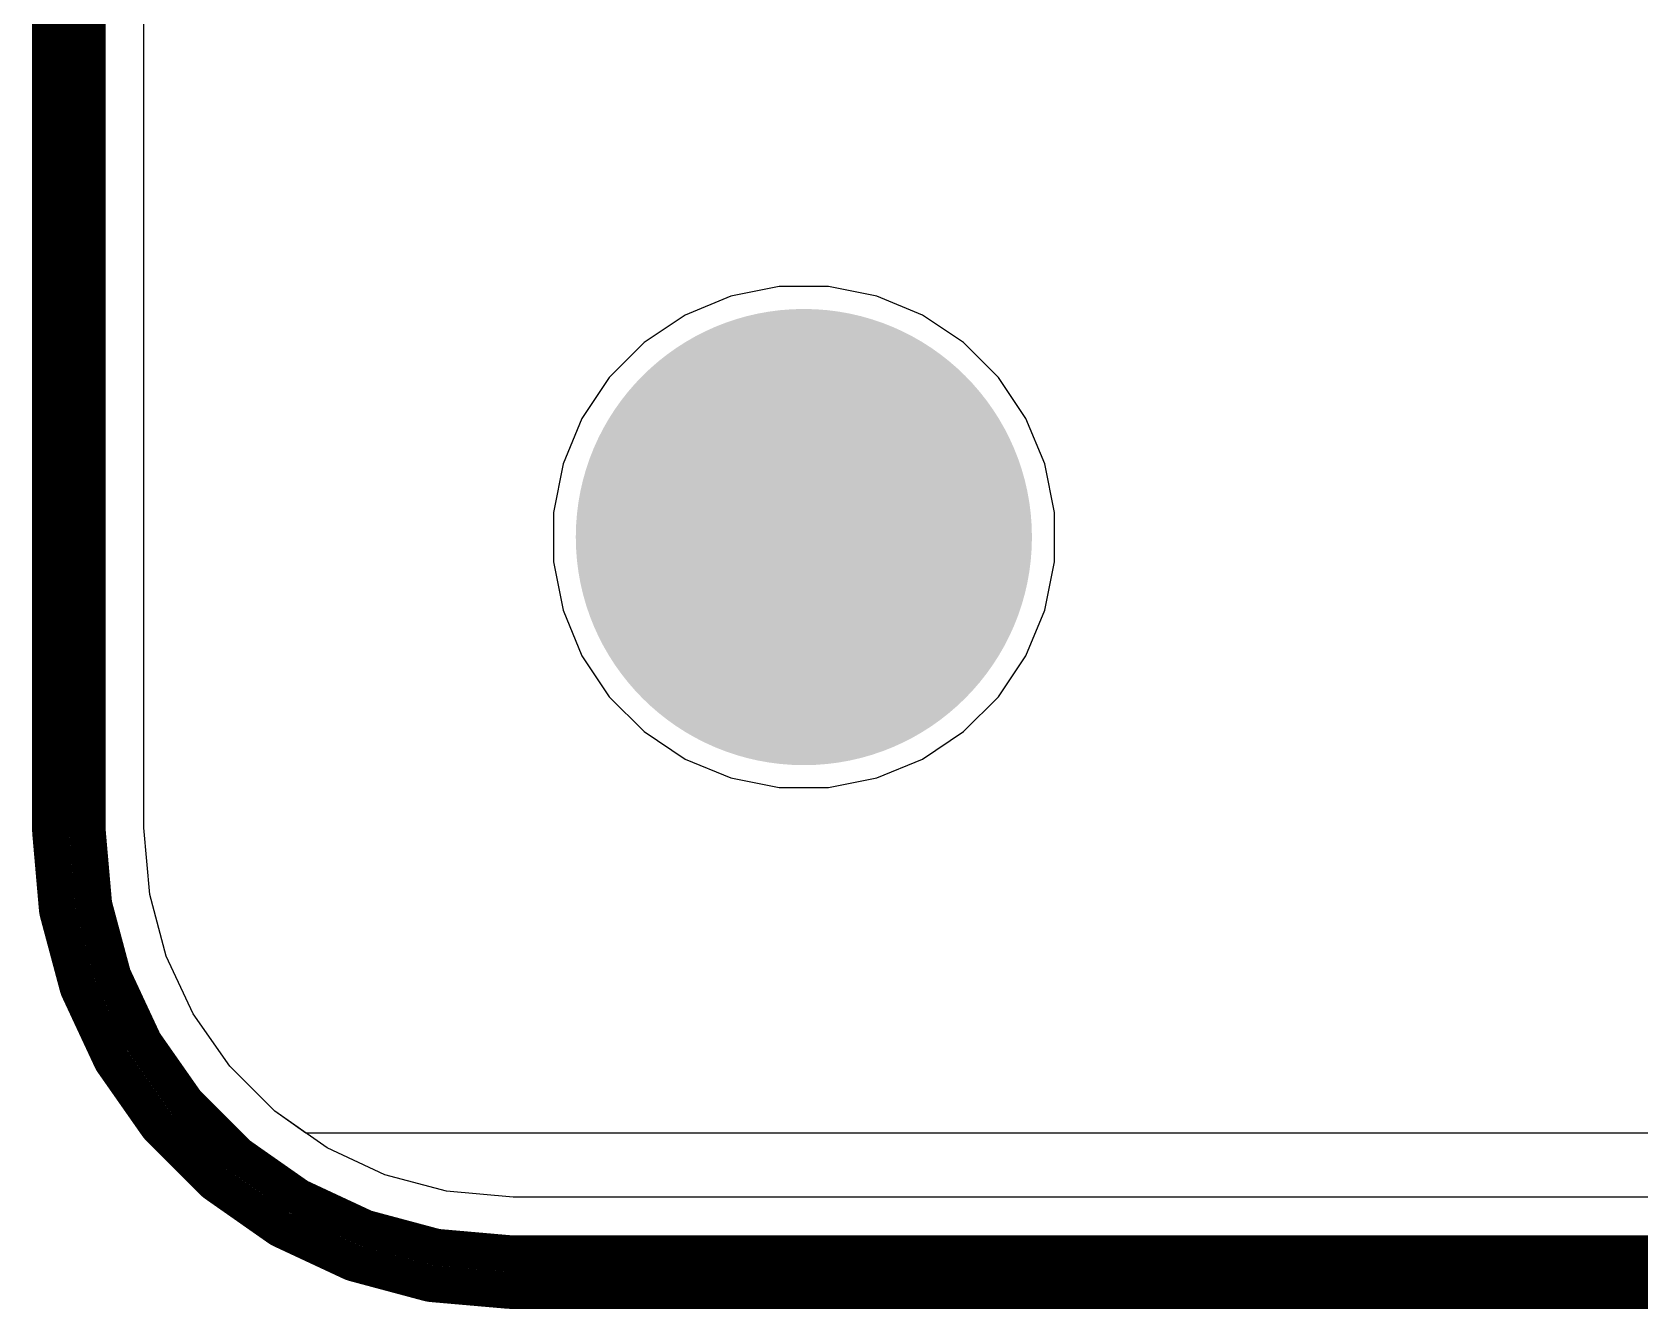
# Model space of a CAD drawing. Header units: inches. Extents: x -0.01 to 4.3, y -0.01 to 7.88.
# Drawn here: x -0.0098 to 0.4208, y -0.0098 to 0.3321 of the extents above; entities that cross this region are included whole.
import ezdxf

# ---------------------------------------------------------------- set-up
doc = ezdxf.new("R2010")
doc.units = ezdxf.units.IN
doc.header["$MEASUREMENT"] = 0
for name, color, linetype in [('Bottom Layer', 5, 'Continuous'), ('Bottom Solder', 6, 'Continuous'), ('Mechanical 1', 6, 'Continuous'), ('Multi-Layer', 9, 'Continuous'), ('Pad Holes', 156, 'Continuous'), ('Top Layer', 1, 'Continuous'), ('Top Solder', 216, 'Continuous')]:
    doc.layers.add(name, color=color, linetype=linetype)

msp = doc.modelspace()

# ---------------------------------------------------------------- hatches: boundary and pattern name
at = {"layer": 'Bottom Layer'}
h = msp.add_hatch(color=5, dxfattribs=at)
edge = h.paths.add_edge_path()
edge.add_arc((0.19685, 0.19685), 0.0570866, 0, 360)
at = {"layer": 'Bottom Solder'}
h = msp.add_hatch(color=6, dxfattribs=at)
edge = h.paths.add_edge_path()
edge.add_arc((0.19685, 0.19685), 0.0610866, 0, 360)
at = {"layer": 'Multi-Layer'}
h = msp.add_hatch(color=9, dxfattribs=at)
edge = h.paths.add_edge_path()
edge.add_arc((0.19685, 0.19685), 0.0570866, 0, 360)
at = {"layer": 'Pad Holes'}
h = msp.add_hatch(color=7, dxfattribs=at)
edge = h.paths.add_edge_path()
edge.add_arc((0.19685, 0.19685), 0.0570866, 0, 360)
at = {"layer": 'Top Layer'}
h = msp.add_hatch(color=1, dxfattribs=at)
edge = h.paths.add_edge_path()
edge.add_arc((0.19685, 0.19685), 0.0570866, 0, 360)
at = {"layer": 'Top Solder'}
h = msp.add_hatch(color=216, dxfattribs=at)
edge = h.paths.add_edge_path()
edge.add_arc((0.19685, 0.19685), 0.0610866, 0, 360)

# ---------------------------------------------------------------- linework, layer by layer
at = {"layer": 'Bottom Layer'}
for p, q in [((0.0200698, 0.1189861), (0.0200698, 0.490468)), ((0.1902425, 0.2639366), (0.1772816, 0.2613585)), ((0.2034575, 0.2639366), (0.1902425, 0.2639366)), ((0.2164184, 0.2613585), (0.2034575, 0.2639366)), ((0.1772816, 0.2613585), (0.1650726, 0.2563014)), ((0.2286274, 0.2563014), (0.2164184, 0.2613585)), ((0.1650726, 0.2563014), (0.1540848, 0.2489596)), ((0.2396152, 0.2489596), (0.2286274, 0.2563014)), ((0.1540848, 0.2489596), (0.1447404, 0.2396152)), ((0.2489596, 0.2396152), (0.2396152, 0.2489596)), ((0.1447404, 0.2396152), (0.1373986, 0.2286274)), ((0.2563014, 0.2286274), (0.2489596, 0.2396152)), ((0.1373986, 0.2286274), (0.1323415, 0.2164184)), ((0.2613585, 0.2164184), (0.2563014, 0.2286274)), ((0.1323415, 0.2164184), (0.1297634, 0.2034575)), ((0.2639366, 0.2034575), (0.2613585, 0.2164184)), ((0.1297634, 0.2034575), (0.1297634, 0.1902425)), ((0.2639366, 0.1902425), (0.2639366, 0.2034575)), ((0.1297634, 0.1902425), (0.1323415, 0.1772816)), ((0.2613585, 0.1772816), (0.2639366, 0.1902425)), ((0.1323415, 0.1772816), (0.1373986, 0.1650726)), ((0.2563014, 0.1650726), (0.2613585, 0.1772816)), ((0.1373986, 0.1650726), (0.1447404, 0.1540848)), ((0.2489596, 0.1540848), (0.2563014, 0.1650726)), ((0.1447404, 0.1540848), (0.1540848, 0.1447404)), ((0.2396152, 0.1447404), (0.2489596, 0.1540848)), ((0.1540848, 0.1447404), (0.1650726, 0.1373986)), ((0.2286274, 0.1373986), (0.2396152, 0.1447404)), ((0.1650726, 0.1373986), (0.1772816, 0.1323415)), ((0.2164184, 0.1323415), (0.2286274, 0.1373986)), ((0.1772816, 0.1323415), (0.1902425, 0.1297634)), ((0.1902425, 0.1297634), (0.2034575, 0.1297634)), ((0.2034575, 0.1297634), (0.2164184, 0.1323415)), ((0.0216348, 0.101099), (0.0200698, 0.1189861)), ((0.0260544, 0.0846047), (0.0216348, 0.101099)), ((0.0332714, 0.0691281), (0.0260544, 0.0846047)), ((0.0430658, 0.0551399), (0.0332714, 0.0691281)), ((0.0551402, 0.0430657), (0.0430658, 0.0551399)), ((0.0634642, 0.0372373), (0.0551402, 0.0430657)), ((4.2307983, 0.0372373), (0.0634642, 0.0372373))]:
    msp.add_line(p, q, dxfattribs=at)
at = {"layer": 'Mechanical 1'}
for points in [[(-0.0049226, 0.11811, 0.0098425, 0.0098425, 0), (-0.0049226, 4.2566928, 0.0098425, 0.0098425, 0)], [(0.0049218, 0.1183253, 0.0098425, 0.0098425, 0), (0.0049218, 4.2564775, 0.0098425, 0.0098425, 0)], [(-0.0049039, 0.117681, 0.0098425, 0.0098425, -0.02182004413145965), (-0.0049226, 0.11811, 0.0098425, 0.0098425, 0)], [(-0.0049039, 0.117681, 0.0098425, 0.0098425, -0.02182004413145965), (-0.0049226, 0.11811, 0.0098425, 0.0098425, 0)], [(-0.0049039, 0.117681, 0.0098425, 0.0098425, 0), (-0.0031095, 0.0971714, 0.0098425, 0.0098425, 0)], [(0.0049218, 0.1183253, 0.0098425, 0.0098425, 0), (0.00666, 0.0984584, 0.0098425, 0.0098425, 0)], [(0.00666, 0.0984584, 0.0098425, 0.0098425, 0), (0.0117657, 0.0794036, 0.0098425, 0.0098425, 0)], [(-0.0029605, 0.0963264, 0.0098425, 0.0098425, -0.0436627245491723), (-0.0031095, 0.0971714, 0.0098425, 0.0098425, 0)], [(-0.0029605, 0.0963264, 0.0098425, 0.0098425, -0.0436627245491723), (-0.0031095, 0.0971714, 0.0098425, 0.0098425, 0)], [(-0.0029605, 0.0963264, 0.0098425, 0.0098425, 0), (0.0023681, 0.07644, 0.0098425, 0.0098425, 0)], [(0.0117657, 0.0794036, 0.0098425, 0.0098425, 0), (0.0201025, 0.0615256, 0.0098425, 0.0098425, 0)], [(0.0026616, 0.0756338, 0.0098425, 0.0098425, -0.04365926569126104), (0.0023681, 0.07644, 0.0098425, 0.0098425, 0)], [(0.0026689, 0.0756181, 0.0098425, 0.0098425, -0.0445411232729028), (0.0023681, 0.07644, 0.0098425, 0.0098425, 0)], [(0.0026616, 0.0756338, 0.0098425, 0.0098425, 0), (0.0026689, 0.0756181, 0.0098425, 0.0098425, 0)], [(0.0026689, 0.0756181, 0.0098425, 0.0098425, 0), (0.0113553, 0.0569903, 0.0098425, 0.0098425, 0)], [(0.0201025, 0.0615256, 0.0098425, 0.0098425, 0), (0.0314174, 0.0453658, 0.0098425, 0.0098425, 0)], [(0.0113553, 0.0569903, 0.0098425, 0.0098425, 0), (0.0113626, 0.0569746, 0.0098425, 0.0098425, 0)], [(0.0117915, 0.0562316, 0.0098425, 0.0098425, -0.04453682759946135), (0.0113553, 0.0569903, 0.0098425, 0.0098425, 0)], [(0.0117915, 0.0562316, 0.0098425, 0.0098425, -0.04365641954714407), (0.0113626, 0.0569746, 0.0098425, 0.0098425, 0)], [(0.0117915, 0.0562316, 0.0098425, 0.0098425, 0), (0.0236001, 0.0393668, 0.0098425, 0.0098425, 0)], [(0.0314174, 0.0453658, 0.0098425, 0.0098425, 0), (0.0453661, 0.0314173, 0.0098425, 0.0098425, 0)], [(0.0241638, 0.0386974, 0.0098425, 0.0098425, -0.04453721864600509), (0.0236001, 0.0393668, 0.0098425, 0.0098425, 0)], [(0.0241517, 0.0387095, 0.0098425, 0.0098425, -0.04366539538705147), (0.0236001, 0.0393668, 0.0098425, 0.0098425, 0)], [(0.0241517, 0.0387095, 0.0098425, 0.0098425, 0), (0.0241638, 0.0386974, 0.0098425, 0.0098425, 0)], [(0.0241638, 0.0386974, 0.0098425, 0.0098425, 0), (0.0386974, 0.024164, 0.0098425, 0.0098425, 0)], [(0.0453661, 0.0314173, 0.0098425, 0.0098425, 0), (0.0615251, 0.0201027, 0.0098425, 0.0098425, 0)], [(0.0386974, 0.024164, 0.0098425, 0.0098425, 0), (0.0387095, 0.0241519, 0.0098425, 0.0098425, 0)], [(0.0393668, 0.0236004, 0.0098425, 0.0098425, -0.04453085827599716), (0.0386974, 0.024164, 0.0098425, 0.0098425, 0)], [(0.0393864, 0.0235867, 0.0098425, 0.0098425, -0.04487716448433778), (0.0387095, 0.0241519, 0.0098425, 0.0098425, 0)], [(0.0393668, 0.0236004, 0.0098425, 0.0098425, 0), (0.0393864, 0.0235867, 0.0098425, 0.0098425, 0)], [(0.0393864, 0.0235867, 0.0098425, 0.0098425, 0), (0.056212, 0.0118053, 0.0098425, 0.0098425, 0)], [(0.0615251, 0.0201027, 0.0098425, 0.0098425, 0), (0.0794034, 0.0117659, 0.0098425, 0.0098425, 0)], [(0.056212, 0.0118053, 0.0098425, 0.0098425, 0), (0.0562316, 0.0117916, 0.0098425, 0.0098425, 0)], [(0.0569746, 0.0113626, 0.0098425, 0.0098425, -0.04487589575600748), (0.056212, 0.0118053, 0.0098425, 0.0098425, 0)], [(0.0569903, 0.0113553, 0.0098425, 0.0098425, -0.04454092338148029), (0.0562316, 0.0117916, 0.0098425, 0.0098425, 0)], [(0.0569746, 0.0113626, 0.0098425, 0.0098425, 0), (0.0569903, 0.0113553, 0.0098425, 0.0098425, 0)], [(0.0569903, 0.0113553, 0.0098425, 0.0098425, 0), (0.0756179, 0.0026691, 0.0098425, 0.0098425, 0)], [(0.0794034, 0.0117659, 0.0098425, 0.0098425, 0), (0.0984584, 0.00666, 0.0098425, 0.0098425, 0)], [(0.0984584, 0.00666, 0.0098425, 0.0098425, 0), (0.1183253, 0.0049218, 0.0098425, 0.0098425, 0)], [(0.1183253, 0.0049218, 0.0098425, 0.0098425, 0), (4.1759371, 0.0049218, 0.0098425, 0.0098425, 0)], [(0.0756179, 0.0026691, 0.0098425, 0.0098425, 0), (0.0756336, 0.0026618, 0.0098425, 0.0098425, 0)], [(0.0764398, 0.0023683, 0.0098425, 0.0098425, -0.0445399460779923), (0.0756179, 0.0026691, 0.0098425, 0.0098425, 0)], [(0.0764398, 0.0023683, 0.0098425, 0.0098425, -0.04365926569126104), (0.0756336, 0.0026618, 0.0098425, 0.0098425, 0)], [(0.0764398, 0.0023683, 0.0098425, 0.0098425, 0), (0.0963264, -0.0029605, 0.0098425, 0.0098425, 0)], [(0.0971714, -0.0031095, 0.0098425, 0.0098425, -0.04366272454917242), (0.0963264, -0.0029605, 0.0098425, 0.0098425, 0)], [(0.0971714, -0.0031095, 0.0098425, 0.0098425, -0.04366272454917242), (0.0963264, -0.0029605, 0.0098425, 0.0098425, 0)], [(0.0971714, -0.0031095, 0.0098425, 0.0098425, 0), (0.117681, -0.0049039, 0.0098425, 0.0098425, 0)], [(0.11811, -0.0049226, 0.0098425, 0.0098425, -0.02182004413145953), (0.117681, -0.0049039, 0.0098425, 0.0098425, 0)], [(0.11811, -0.0049226, 0.0098425, 0.0098425, -0.02182004413145953), (0.117681, -0.0049039, 0.0098425, 0.0098425, 0)], [(0.11811, -0.0049226, 0.0098425, 0.0098425, 0), (4.1761524, -0.0049226, 0.0098425, 0.0098425, 0)]]:
    msp.add_lwpolyline(points, format="xyseb", dxfattribs=at)
for points in [[(-0.0073832, 0.11811, 0.0049212, 0.0049212, 1), (-0.002462, 0.11811, 0.0049212, 0.0049212, 1)], [(-0.0073832, 0.11811, 0.0049212, 0.0049212, 1), (-0.002462, 0.11811, 0.0049212, 0.0049212, 1)], [(-0.0073832, 0.11811, 0.0049212, 0.0049212, 1), (-0.002462, 0.11811, 0.0049212, 0.0049212, 1)], [(-0.0073645, 0.117681, 0.0049212, 0.0049212, 1), (-0.0024433, 0.117681, 0.0049212, 0.0049212, 1)], [(-0.0073645, 0.117681, 0.0049212, 0.0049212, 1), (-0.0024433, 0.117681, 0.0049212, 0.0049212, 1)], [(-0.0073645, 0.117681, 0.0049212, 0.0049212, 1), (-0.0024433, 0.117681, 0.0049212, 0.0049212, 1)], [(0.0024612, 0.1183253, 0.0049212, 0.0049212, 1), (0.0073824, 0.1183253, 0.0049212, 0.0049212, 1)], [(0.0024612, 0.1183253, 0.0049212, 0.0049212, 1), (0.0073824, 0.1183253, 0.0049212, 0.0049212, 1)], [(0.0041994, 0.0984584, 0.0049212, 0.0049212, 1), (0.0091206, 0.0984584, 0.0049212, 0.0049212, 1)], [(0.0041994, 0.0984584, 0.0049212, 0.0049212, 1), (0.0091206, 0.0984584, 0.0049212, 0.0049212, 1)], [(-0.0055701, 0.0971714, 0.0049212, 0.0049212, 1), (-0.0006489, 0.0971714, 0.0049212, 0.0049212, 1)], [(-0.0055701, 0.0971714, 0.0049212, 0.0049212, 1), (-0.0006489, 0.0971714, 0.0049212, 0.0049212, 1)], [(-0.0055701, 0.0971714, 0.0049212, 0.0049212, 1), (-0.0006489, 0.0971714, 0.0049212, 0.0049212, 1)], [(-0.0054211, 0.0963264, 0.0049212, 0.0049212, 1), (-0.0004999, 0.0963264, 0.0049212, 0.0049212, 1)], [(-0.0054211, 0.0963264, 0.0049212, 0.0049212, 1), (-0.0004999, 0.0963264, 0.0049212, 0.0049212, 1)], [(-0.0054211, 0.0963264, 0.0049212, 0.0049212, 1), (-0.0004999, 0.0963264, 0.0049212, 0.0049212, 1)], [(0.0093051, 0.0794036, 0.0049212, 0.0049212, 1), (0.0142263, 0.0794036, 0.0049212, 0.0049212, 1)], [(0.0093051, 0.0794036, 0.0049212, 0.0049212, 1), (0.0142263, 0.0794036, 0.0049212, 0.0049212, 1)], [(-9.25e-05, 0.07644, 0.0049212, 0.0049212, 1), (0.0048287, 0.07644, 0.0049212, 0.0049212, 1)], [(-9.25e-05, 0.07644, 0.0049212, 0.0049212, 1), (0.0048287, 0.07644, 0.0049212, 0.0049212, 1)], [(-9.25e-05, 0.07644, 0.0049212, 0.0049212, 1), (0.0048287, 0.07644, 0.0049212, 0.0049212, 1)], [(0.000201, 0.0756338, 0.0049212, 0.0049212, 1), (0.0051222, 0.0756338, 0.0049212, 0.0049212, 1)], [(0.000201, 0.0756338, 0.0049212, 0.0049212, 1), (0.0051222, 0.0756338, 0.0049212, 0.0049212, 1)], [(0.0002083, 0.0756181, 0.0049212, 0.0049212, 1), (0.0051295, 0.0756181, 0.0049212, 0.0049212, 1)], [(0.0002083, 0.0756181, 0.0049212, 0.0049212, 1), (0.0051295, 0.0756181, 0.0049212, 0.0049212, 1)], [(0.0002083, 0.0756181, 0.0049212, 0.0049212, 1), (0.0051295, 0.0756181, 0.0049212, 0.0049212, 1)], [(0.0176419, 0.0615256, 0.0049212, 0.0049212, 1), (0.0225631, 0.0615256, 0.0049212, 0.0049212, 1)], [(0.0176419, 0.0615256, 0.0049212, 0.0049212, 1), (0.0225631, 0.0615256, 0.0049212, 0.0049212, 1)], [(0.0088947, 0.0569903, 0.0049212, 0.0049212, 1), (0.0138159, 0.0569903, 0.0049212, 0.0049212, 1)], [(0.0088947, 0.0569903, 0.0049212, 0.0049212, 1), (0.0138159, 0.0569903, 0.0049212, 0.0049212, 1)], [(0.0088947, 0.0569903, 0.0049212, 0.0049212, 1), (0.0138159, 0.0569903, 0.0049212, 0.0049212, 1)], [(0.008902, 0.0569746, 0.0049212, 0.0049212, 1), (0.0138232, 0.0569746, 0.0049212, 0.0049212, 1)], [(0.008902, 0.0569746, 0.0049212, 0.0049212, 1), (0.0138232, 0.0569746, 0.0049212, 0.0049212, 1)], [(0.0093309, 0.0562316, 0.0049212, 0.0049212, 1), (0.0142521, 0.0562316, 0.0049212, 0.0049212, 1)], [(0.0093309, 0.0562316, 0.0049212, 0.0049212, 1), (0.0142521, 0.0562316, 0.0049212, 0.0049212, 1)], [(0.0093309, 0.0562316, 0.0049212, 0.0049212, 1), (0.0142521, 0.0562316, 0.0049212, 0.0049212, 1)], [(0.0289568, 0.0453658, 0.0049212, 0.0049212, 1), (0.033878, 0.0453658, 0.0049212, 0.0049212, 1)], [(0.0289568, 0.0453658, 0.0049212, 0.0049212, 1), (0.033878, 0.0453658, 0.0049212, 0.0049212, 1)], [(0.0211395, 0.0393668, 0.0049212, 0.0049212, 1), (0.0260607, 0.0393668, 0.0049212, 0.0049212, 1)], [(0.0211395, 0.0393668, 0.0049212, 0.0049212, 1), (0.0260607, 0.0393668, 0.0049212, 0.0049212, 1)], [(0.0211395, 0.0393668, 0.0049212, 0.0049212, 1), (0.0260607, 0.0393668, 0.0049212, 0.0049212, 1)], [(0.0216911, 0.0387095, 0.0049212, 0.0049212, 1), (0.0266123, 0.0387095, 0.0049212, 0.0049212, 1)], [(0.0216911, 0.0387095, 0.0049212, 0.0049212, 1), (0.0266123, 0.0387095, 0.0049212, 0.0049212, 1)], [(0.0217032, 0.0386974, 0.0049212, 0.0049212, 1), (0.0266244, 0.0386974, 0.0049212, 0.0049212, 1)], [(0.0217032, 0.0386974, 0.0049212, 0.0049212, 1), (0.0266244, 0.0386974, 0.0049212, 0.0049212, 1)], [(0.0217032, 0.0386974, 0.0049212, 0.0049212, 1), (0.0266244, 0.0386974, 0.0049212, 0.0049212, 1)], [(0.0429055, 0.0314173, 0.0049212, 0.0049212, 1), (0.0478267, 0.0314173, 0.0049212, 0.0049212, 1)], [(0.0429055, 0.0314173, 0.0049212, 0.0049212, 1), (0.0478267, 0.0314173, 0.0049212, 0.0049212, 1)], [(0.0362368, 0.024164, 0.0049212, 0.0049212, 1), (0.041158, 0.024164, 0.0049212, 0.0049212, 1)], [(0.0362368, 0.024164, 0.0049212, 0.0049212, 1), (0.041158, 0.024164, 0.0049212, 0.0049212, 1)], [(0.0362368, 0.024164, 0.0049212, 0.0049212, 1), (0.041158, 0.024164, 0.0049212, 0.0049212, 1)], [(0.0362489, 0.0241519, 0.0049212, 0.0049212, 1), (0.0411701, 0.0241519, 0.0049212, 0.0049212, 1)], [(0.0362489, 0.0241519, 0.0049212, 0.0049212, 1), (0.0411701, 0.0241519, 0.0049212, 0.0049212, 1)], [(0.0369062, 0.0236004, 0.0049212, 0.0049212, 1), (0.0418274, 0.0236004, 0.0049212, 0.0049212, 1)], [(0.0369062, 0.0236004, 0.0049212, 0.0049212, 1), (0.0418274, 0.0236004, 0.0049212, 0.0049212, 1)], [(0.0369258, 0.0235867, 0.0049212, 0.0049212, 1), (0.041847, 0.0235867, 0.0049212, 0.0049212, 1)], [(0.0369258, 0.0235867, 0.0049212, 0.0049212, 1), (0.041847, 0.0235867, 0.0049212, 0.0049212, 1)], [(0.0369258, 0.0235867, 0.0049212, 0.0049212, 1), (0.041847, 0.0235867, 0.0049212, 0.0049212, 1)], [(0.0590645, 0.0201027, 0.0049212, 0.0049212, 1), (0.0639857, 0.0201027, 0.0049212, 0.0049212, 1)], [(0.0590645, 0.0201027, 0.0049212, 0.0049212, 1), (0.0639857, 0.0201027, 0.0049212, 0.0049212, 1)], [(0.0537514, 0.0118053, 0.0049212, 0.0049212, 1), (0.0586726, 0.0118053, 0.0049212, 0.0049212, 1)], [(0.0537514, 0.0118053, 0.0049212, 0.0049212, 1), (0.0586726, 0.0118053, 0.0049212, 0.0049212, 1)], [(0.0537514, 0.0118053, 0.0049212, 0.0049212, 1), (0.0586726, 0.0118053, 0.0049212, 0.0049212, 1)], [(0.053771, 0.0117916, 0.0049212, 0.0049212, 1), (0.0586922, 0.0117916, 0.0049212, 0.0049212, 1)], [(0.053771, 0.0117916, 0.0049212, 0.0049212, 1), (0.0586922, 0.0117916, 0.0049212, 0.0049212, 1)], [(0.054514, 0.0113626, 0.0049212, 0.0049212, 1), (0.0594352, 0.0113626, 0.0049212, 0.0049212, 1)], [(0.054514, 0.0113626, 0.0049212, 0.0049212, 1), (0.0594352, 0.0113626, 0.0049212, 0.0049212, 1)], [(0.0545297, 0.0113553, 0.0049212, 0.0049212, 1), (0.0594509, 0.0113553, 0.0049212, 0.0049212, 1)], [(0.0545297, 0.0113553, 0.0049212, 0.0049212, 1), (0.0594509, 0.0113553, 0.0049212, 0.0049212, 1)], [(0.0545297, 0.0113553, 0.0049212, 0.0049212, 1), (0.0594509, 0.0113553, 0.0049212, 0.0049212, 1)], [(0.0769428, 0.0117659, 0.0049212, 0.0049212, 1), (0.081864, 0.0117659, 0.0049212, 0.0049212, 1)], [(0.0769428, 0.0117659, 0.0049212, 0.0049212, 1), (0.081864, 0.0117659, 0.0049212, 0.0049212, 1)], [(0.0959978, 0.00666, 0.0049212, 0.0049212, 1), (0.100919, 0.00666, 0.0049212, 0.0049212, 1)], [(0.0959978, 0.00666, 0.0049212, 0.0049212, 1), (0.100919, 0.00666, 0.0049212, 0.0049212, 1)], [(0.1158647, 0.0049218, 0.0049212, 0.0049212, 1), (0.1207859, 0.0049218, 0.0049212, 0.0049212, 1)], [(0.1158647, 0.0049218, 0.0049212, 0.0049212, 1), (0.1207859, 0.0049218, 0.0049212, 0.0049212, 1)], [(0.0731573, 0.0026691, 0.0049212, 0.0049212, 1), (0.0780785, 0.0026691, 0.0049212, 0.0049212, 1)], [(0.0731573, 0.0026691, 0.0049212, 0.0049212, 1), (0.0780785, 0.0026691, 0.0049212, 0.0049212, 1)], [(0.0731573, 0.0026691, 0.0049212, 0.0049212, 1), (0.0780785, 0.0026691, 0.0049212, 0.0049212, 1)], [(0.073173, 0.0026618, 0.0049212, 0.0049212, 1), (0.0780942, 0.0026618, 0.0049212, 0.0049212, 1)], [(0.073173, 0.0026618, 0.0049212, 0.0049212, 1), (0.0780942, 0.0026618, 0.0049212, 0.0049212, 1)], [(0.0739792, 0.0023683, 0.0049212, 0.0049212, 1), (0.0789004, 0.0023683, 0.0049212, 0.0049212, 1)], [(0.0739792, 0.0023683, 0.0049212, 0.0049212, 1), (0.0789004, 0.0023683, 0.0049212, 0.0049212, 1)], [(0.0739792, 0.0023683, 0.0049212, 0.0049212, 1), (0.0789004, 0.0023683, 0.0049212, 0.0049212, 1)], [(0.0938658, -0.0029605, 0.0049212, 0.0049212, 1), (0.098787, -0.0029605, 0.0049212, 0.0049212, 1)], [(0.0938658, -0.0029605, 0.0049212, 0.0049212, 1), (0.098787, -0.0029605, 0.0049212, 0.0049212, 1)], [(0.0938658, -0.0029605, 0.0049212, 0.0049212, 1), (0.098787, -0.0029605, 0.0049212, 0.0049212, 1)], [(0.0947108, -0.0031095, 0.0049212, 0.0049212, 1), (0.099632, -0.0031095, 0.0049212, 0.0049212, 1)], [(0.0947108, -0.0031095, 0.0049212, 0.0049212, 1), (0.099632, -0.0031095, 0.0049212, 0.0049212, 1)], [(0.0947108, -0.0031095, 0.0049212, 0.0049212, 1), (0.099632, -0.0031095, 0.0049212, 0.0049212, 1)], [(0.1152204, -0.0049039, 0.0049212, 0.0049212, 1), (0.1201416, -0.0049039, 0.0049212, 0.0049212, 1)], [(0.1152204, -0.0049039, 0.0049212, 0.0049212, 1), (0.1201416, -0.0049039, 0.0049212, 0.0049212, 1)], [(0.1152204, -0.0049039, 0.0049212, 0.0049212, 1), (0.1201416, -0.0049039, 0.0049212, 0.0049212, 1)], [(0.1156494, -0.0049226, 0.0049212, 0.0049212, 1), (0.1205706, -0.0049226, 0.0049212, 0.0049212, 1)], [(0.1156494, -0.0049226, 0.0049212, 0.0049212, 1), (0.1205706, -0.0049226, 0.0049212, 0.0049212, 1)], [(0.1156494, -0.0049226, 0.0049212, 0.0049212, 1), (0.1205706, -0.0049226, 0.0049212, 0.0049212, 1)]]:
    msp.add_lwpolyline(points, format="xyseb", close=True, dxfattribs=at)
at = {"layer": 'Top Layer'}
for p, q in [((0.0200698, 0.1189861), (0.0200698, 2.7262205)), ((0.1902425, 0.2639366), (0.1772816, 0.2613585)), ((0.2034575, 0.2639366), (0.1902425, 0.2639366)), ((0.2164184, 0.2613585), (0.2034575, 0.2639366)), ((0.1772816, 0.2613585), (0.1650726, 0.2563014)), ((0.2286274, 0.2563014), (0.2164184, 0.2613585)), ((0.1650726, 0.2563014), (0.1540848, 0.2489596)), ((0.2396152, 0.2489596), (0.2286274, 0.2563014)), ((0.1540848, 0.2489596), (0.1447404, 0.2396152)), ((0.2489596, 0.2396152), (0.2396152, 0.2489596)), ((0.1447404, 0.2396152), (0.1373986, 0.2286274)), ((0.2563014, 0.2286274), (0.2489596, 0.2396152)), ((0.1373986, 0.2286274), (0.1323415, 0.2164184)), ((0.2613585, 0.2164184), (0.2563014, 0.2286274)), ((0.1323415, 0.2164184), (0.1297634, 0.2034575)), ((0.2639366, 0.2034575), (0.2613585, 0.2164184)), ((0.1297634, 0.2034575), (0.1297634, 0.1902425)), ((0.2639366, 0.1902425), (0.2639366, 0.2034575)), ((0.1297634, 0.1902425), (0.1323415, 0.1772816)), ((0.2613585, 0.1772816), (0.2639366, 0.1902425)), ((0.1323415, 0.1772816), (0.1373986, 0.1650726)), ((0.2563014, 0.1650726), (0.2613585, 0.1772816)), ((0.1373986, 0.1650726), (0.1447404, 0.1540848)), ((0.2489596, 0.1540848), (0.2563014, 0.1650726)), ((0.1447404, 0.1540848), (0.1540848, 0.1447404)), ((0.2396152, 0.1447404), (0.2489596, 0.1540848)), ((0.1540848, 0.1447404), (0.1650726, 0.1373986)), ((0.2286274, 0.1373986), (0.2396152, 0.1447404)), ((0.1650726, 0.1373986), (0.1772816, 0.1323415)), ((0.2164184, 0.1323415), (0.2286274, 0.1373986)), ((0.1772816, 0.1323415), (0.1902425, 0.1297634)), ((0.1902425, 0.1297634), (0.2034575, 0.1297634)), ((0.2034575, 0.1297634), (0.2164184, 0.1323415)), ((0.0216348, 0.101099), (0.0200698, 0.1189861)), ((0.0260544, 0.0846047), (0.0216348, 0.101099)), ((0.0332714, 0.0691281), (0.0260544, 0.0846047)), ((0.0430658, 0.0551399), (0.0332714, 0.0691281)), ((0.0551402, 0.0430657), (0.0430658, 0.0551399)), ((0.0691284, 0.0332712), (0.0551402, 0.0430657)), ((0.0846041, 0.0260547), (0.0691284, 0.0332712)), ((0.1010994, 0.0216347), (0.0846041, 0.0260547)), ((0.1189861, 0.0200698), (0.1010994, 0.0216347)), ((1.9124928, 0.0200698), (0.1189861, 0.0200698))]:
    msp.add_line(p, q, dxfattribs=at)

doc.saveas('drawing.dxf')
